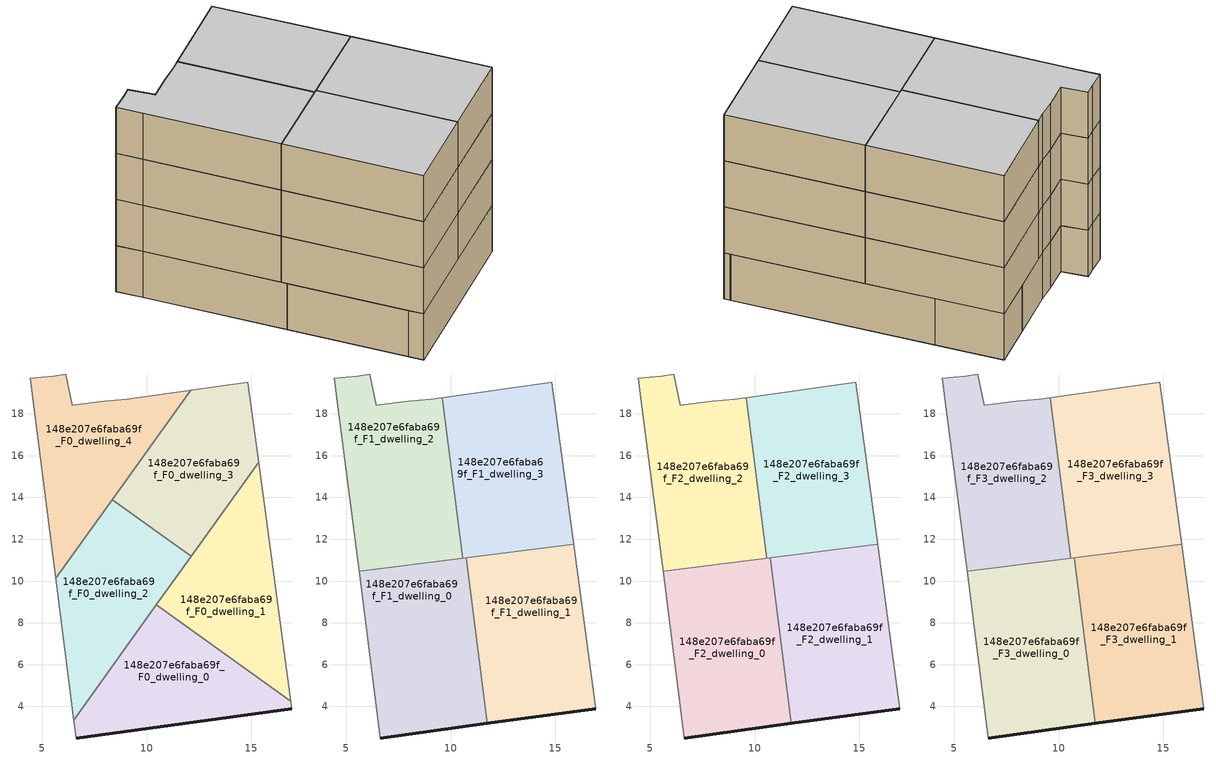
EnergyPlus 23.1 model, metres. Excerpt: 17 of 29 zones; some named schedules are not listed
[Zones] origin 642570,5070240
148e207e6faba69f_F0_dwelling_0
 floor ground (EU_floor_Construction): 16.94,3.89 16.89,4.25 10.46,8.86 6.52,3.35 6.63,2.49 z0
 wall outside (EU_wall_Construction): 16.94,3.89 6.63,2.49 z0:3
 wall to 148e207e6faba69f_F0_dwelling_1 (EU_wall_Construction): 10.46,8.86 16.89,4.25 z0:3
 wall adiabatic (EU_wall_Construction): 16.89,4.25 16.94,3.89 / 6.63,2.49 6.52,3.35 z0:3
 wall to 148e207e6faba69f_F0_dwelling_2 (EU_wall_Construction): 6.52,3.35 10.46,8.86 z0:3
148e207e6faba69f_F0_dwelling_1
 floor ground (EU_floor_Construction): 16.89,4.25 15.35,15.68 10.46,8.86 z0
 wall adiabatic (EU_wall_Construction): 15.35,15.68 16.89,4.25 z0:3
 wall to 148e207e6faba69f_F0_dwelling_3 (EU_wall_Construction): 12.13,11.18 15.35,15.68 z0:3
 wall to 148e207e6faba69f_F0_dwelling_2 (EU_wall_Construction): 10.46,8.86 12.13,11.18 z0:3
148e207e6faba69f_F0_dwelling_2
 floor ground (EU_floor_Construction): 6.52,3.35 12.13,11.18 8.35,13.89 5.66,10.13 z0
 wall to 148e207e6faba69f_F0_dwelling_3 (EU_wall_Construction): 8.35,13.89 12.13,11.18 z0:3
 wall adiabatic (EU_wall_Construction): 6.52,3.35 5.66,10.13 z0:3
 wall to 148e207e6faba69f_F0_dwelling_4 (EU_wall_Construction): 5.66,10.13 8.35,13.89 z0:3
148e207e6faba69f_F0_dwelling_3
 floor ground (EU_floor_Construction): 12.13,11.18 15.35,15.68 14.84,19.5 12.1,19.12 8.35,13.89 z0
 wall adiabatic (EU_wall_Construction): 12.1,19.12 14.84,19.5 15.35,15.68 z0:3
 wall to 148e207e6faba69f_F0_dwelling_4 (EU_wall_Construction): 8.35,13.89 12.1,19.12 z0:3
148e207e6faba69f_F0_dwelling_4
 floor ground (EU_floor_Construction): 5.66,10.13 12.1,19.12 9.04,18.7 7.94,18.6 6.43,18.4 6.13,19.91 5.53,19.8 4.43,19.7 4.63,18.2 z0
 wall adiabatic (EU_wall_Construction): 5.66,10.13 4.63,18.2 4.43,19.7 5.53,19.8 6.13,19.91 6.43,18.4 7.94,18.6 9.04,18.7 12.1,19.12 z0:3
148e207e6faba69f_F1_dwelling_0
 floor to 148e207e6faba69f_F0_dwelling_0 (EU_floor_Construction): 11.76,3.19 11.09,8.41 10.46,8.86 6.52,3.35 6.63,2.49 z3
 floor to 148e207e6faba69f_F0_dwelling_2 (EU_floor_Construction): 6.52,3.35 10.95,9.53 10.75,11.11 5.92,10.5 5.66,10.13 z3
 floor to 148e207e6faba69f_F0_dwelling_1 (EU_floor_Construction): 11.09,8.41 10.95,9.53 10.46,8.86 z3
 floor to 148e207e6faba69f_F0_dwelling_4 (EU_floor_Construction): 5.66,10.13 5.92,10.5 5.62,10.46 z3
 wall outside (EU_wall_Construction): 11.76,3.19 6.63,2.49 z3:6
 wall to 148e207e6faba69f_F1_dwelling_1 (EU_wall_Construction): 10.75,11.11 11.76,3.19 z3:6
 wall adiabatic (EU_wall_Construction): 6.63,2.49 5.62,10.46 z3:6
 wall to 148e207e6faba69f_F1_dwelling_2 (EU_wall_Construction): 5.62,10.46 10.57,11.09 z3:6
 wall to 148e207e6faba69f_F1_dwelling_3 (EU_wall_Construction): 10.57,11.09 10.75,11.11 z3:6
148e207e6faba69f_F1_dwelling_1
 floor to 148e207e6faba69f_F0_dwelling_1 (EU_floor_Construction): 16.89,4.25 15.88,11.77 12.22,11.3 10.95,9.53 11.09,8.41 z3
 floor to 148e207e6faba69f_F0_dwelling_0 (EU_floor_Construction): 16.94,3.89 16.89,4.25 11.09,8.41 11.76,3.19 z3
 floor to 148e207e6faba69f_F0_dwelling_2 (EU_floor_Construction): 10.95,9.53 12.13,11.18 12,11.27 10.75,11.11 z3
 floor to 148e207e6faba69f_F0_dwelling_3 (EU_floor_Construction): 12.13,11.18 12.22,11.3 12,11.27 z3
 wall outside (EU_wall_Construction): 16.94,3.89 11.76,3.19 z3:6
 wall adiabatic (EU_wall_Construction): 15.88,11.77 16.94,3.89 z3:6
 wall to 148e207e6faba69f_F1_dwelling_3 (EU_wall_Construction): 10.75,11.11 15.88,11.77 z3:6
148e207e6faba69f_F1_dwelling_2
 floor to 148e207e6faba69f_F0_dwelling_2 (EU_floor_Construction): 10.57,11.09 10.4,12.43 8.35,13.89 5.92,10.5 z3
 floor to 148e207e6faba69f_F0_dwelling_4 (EU_floor_Construction): 5.92,10.5 9.93,16.09 9.59,18.78 9.04,18.7 7.94,18.6 6.43,18.4 6.13,19.91 5.53,19.8 4.43,19.7 4.63,18.2 5.62,10.46 z3
 floor to 148e207e6faba69f_F0_dwelling_3 (EU_floor_Construction): 10.4,12.43 9.93,16.09 8.35,13.89 z3
 wall adiabatic (EU_wall_Construction): 5.62,10.46 4.63,18.2 4.43,19.7 5.53,19.8 6.13,19.91 6.43,18.4 7.94,18.6 9.04,18.7 9.58,18.78 z3:6
 wall to 148e207e6faba69f_F1_dwelling_3 (EU_wall_Construction): 9.58,18.78 10.57,11.09 z3:6
148e207e6faba69f_F1_dwelling_3
 floor to 148e207e6faba69f_F0_dwelling_3 (EU_floor_Construction): 12.22,11.3 15.35,15.68 14.84,19.5 12.1,19.12 9.93,16.09 10.4,12.43 12,11.27 z3
 floor to 148e207e6faba69f_F0_dwelling_1 (EU_floor_Construction): 15.88,11.77 15.35,15.68 12.22,11.3 z3
 floor to 148e207e6faba69f_F0_dwelling_4 (EU_floor_Construction): 9.93,16.09 12.1,19.12 9.59,18.78 z3
 floor to 148e207e6faba69f_F0_dwelling_2 (EU_floor_Construction): 12,11.27 10.4,12.43 10.57,11.09 z3
 wall adiabatic (EU_wall_Construction): 9.58,18.78 14.84,19.5 15.88,11.77 z3:6
148e207e6faba69f_F2_dwelling_0
 floor to 148e207e6faba69f_F1_dwelling_0 (EU_floor_Construction): 11.76,3.19 10.75,11.11 5.62,10.46 6.63,2.49 z6
 wall outside (EU_wall_Construction): 11.76,3.19 6.63,2.49 z6:9
 wall to 148e207e6faba69f_F2_dwelling_1 (EU_wall_Construction): 10.75,11.11 11.76,3.19 z6:9
 wall adiabatic (EU_wall_Construction): 6.63,2.49 5.62,10.46 z6:9
 wall to 148e207e6faba69f_F2_dwelling_2 (EU_wall_Construction): 5.62,10.46 10.57,11.09 z6:9
 wall to 148e207e6faba69f_F2_dwelling_3 (EU_wall_Construction): 10.57,11.09 10.75,11.11 z6:9
148e207e6faba69f_F2_dwelling_1
 floor to 148e207e6faba69f_F1_dwelling_1 (EU_floor_Construction): 16.94,3.89 15.88,11.77 10.75,11.11 11.76,3.19 z6
 wall outside (EU_wall_Construction): 16.94,3.89 11.76,3.19 z6:9
 wall adiabatic (EU_wall_Construction): 15.88,11.77 16.94,3.89 z6:9
 wall to 148e207e6faba69f_F2_dwelling_3 (EU_wall_Construction): 10.75,11.11 15.88,11.77 z6:9
148e207e6faba69f_F2_dwelling_2
 floor to 148e207e6faba69f_F1_dwelling_2 (EU_floor_Construction): 10.57,11.09 9.58,18.78 9.04,18.7 7.94,18.6 6.43,18.4 6.13,19.91 5.53,19.8 4.43,19.7 4.63,18.2 5.62,10.46 z6
 wall adiabatic (EU_wall_Construction): 5.62,10.46 4.63,18.2 4.43,19.7 5.53,19.8 6.13,19.91 6.43,18.4 7.94,18.6 9.04,18.7 9.58,18.78 z6:9
 wall to 148e207e6faba69f_F2_dwelling_3 (EU_wall_Construction): 9.58,18.78 10.57,11.09 z6:9
148e207e6faba69f_F2_dwelling_3
 floor to 148e207e6faba69f_F1_dwelling_3 (EU_floor_Construction): 15.88,11.77 14.84,19.5 9.58,18.78 10.57,11.09 z6
 wall adiabatic (EU_wall_Construction): 9.58,18.78 14.84,19.5 15.88,11.77 z6:9
148e207e6faba69f_F3_dwelling_0
 floor to 148e207e6faba69f_F2_dwelling_0 (EU_floor_Construction): 11.76,3.19 10.75,11.11 5.62,10.46 6.63,2.49 z9
 wall outside (EU_wall_Construction): 11.76,3.19 6.63,2.49 z9:12
 wall to 148e207e6faba69f_F3_dwelling_1 (EU_wall_Construction): 10.75,11.11 11.76,3.19 z9:12
 wall adiabatic (EU_wall_Construction): 6.63,2.49 5.62,10.46 z9:12
 wall to 148e207e6faba69f_F3_dwelling_2 (EU_wall_Construction): 5.62,10.46 10.57,11.09 z9:12
 wall to 148e207e6faba69f_F3_dwelling_3 (EU_wall_Construction): 10.57,11.09 10.75,11.11 z9:12
 ceiling to 148e207e6faba69f_F4_dwelling_0 (EU_floor_Construction): 10.75,11.11 11.76,3.19 6.63,2.49 5.62,10.46 z12
148e207e6faba69f_F3_dwelling_1
 floor to 148e207e6faba69f_F2_dwelling_1 (EU_floor_Construction): 16.94,3.89 15.88,11.77 10.75,11.11 11.76,3.19 z9
 wall outside (EU_wall_Construction): 16.94,3.89 11.76,3.19 z9:12
 wall adiabatic (EU_wall_Construction): 15.88,11.77 16.94,3.89 z9:12
 wall to 148e207e6faba69f_F3_dwelling_3 (EU_wall_Construction): 10.75,11.11 15.88,11.77 z9:12
 ceiling to 148e207e6faba69f_F4_dwelling_1 (EU_floor_Construction): 15.88,11.77 16.94,3.89 11.76,3.19 10.75,11.11 z12
148e207e6faba69f_F3_dwelling_2
 floor to 148e207e6faba69f_F2_dwelling_2 (EU_floor_Construction): 10.57,11.09 9.58,18.78 9.04,18.7 7.94,18.6 6.43,18.4 6.13,19.91 5.53,19.8 4.43,19.7 4.63,18.2 5.62,10.46 z9
 wall adiabatic (EU_wall_Construction): 5.62,10.46 4.63,18.2 4.43,19.7 5.53,19.8 6.13,19.91 6.43,18.4 7.94,18.6 9.04,18.7 9.58,18.78 z9:12
 wall to 148e207e6faba69f_F3_dwelling_3 (EU_wall_Construction): 9.58,18.78 10.57,11.09 z9:12
 ceiling to 148e207e6faba69f_F4_dwelling_2 (EU_floor_Construction): 9.58,18.78 10.57,11.09 5.62,10.46 4.63,18.2 4.43,19.7 5.53,19.8 6.13,19.91 6.43,18.4 7.94,18.6 9.04,18.7 z12
148e207e6faba69f_F3_dwelling_3
 floor to 148e207e6faba69f_F2_dwelling_3 (EU_floor_Construction): 15.88,11.77 14.84,19.5 9.58,18.78 10.57,11.09 z9
 wall adiabatic (EU_wall_Construction): 9.58,18.78 14.84,19.5 15.88,11.77 z9:12
 ceiling to 148e207e6faba69f_F4_dwelling_3 (EU_floor_Construction): 14.84,19.5 15.88,11.77 10.57,11.09 9.58,18.78 z12
[Building]
EU S2 Campaign: North Axis=0; Terrain=City; Solar Distribution=FullExterior
[Site:Location]
Lyon-Bron: Latitude=45.75; Longitude=5; Time Zone=1; Elevation=198
[SizingPeriod:WeatherFileDays]
AnnualSizingPeriod: Begin Month=1; Begin Day of Month=1; End Month=12; End Day of Month=31; Day of Week for Start Day=Monday; Use Weather File Daylight Saving Period=No; Use Weather File Rain and Snow Indicators=No
[MATERIAL]
EU_InternalMass_Material: Roughness=MediumRough; Thickness=0.1; Conductivity=1; Density=1800; Specific Heat=900; Thermal Absorptance=0.9; Solar Absorptance=0.7; Visible Absorptance=0.7
[MATERIAL:NOMASS] Roughness=MediumRough; Thermal Absorptance=0.9; Solar Absorptance=0.7; Visible Absorptance=0.7
Name | Thermal Resistance
EU_wall_NoMass | 0.776494
EU_floor_NoMass | 0.421597
[CONSTRUCTION]
EU_wall_Construction: EU_wall_NoMass
EU_floor_Construction: EU_floor_NoMass
EU_InternalMass_Construction: EU_InternalMass_Material
[ZONE] Type=1; Multiplier=1; Ceiling Height=autocalculate; Floor Area=autocalculate; Part of Total Floor Area=Yes
Name | Volume
148e207e6faba69f_F0_dwelling_0 | 99.468
148e207e6faba69f_F1_dwelling_0; 148e207e6faba69f_F2_dwelling_0; 148e207e6faba69f_F3_dwelling_0 | 124.337
148e207e6faba69f_F0_dwelling_1 | 99.4827
148e207e6faba69f_F1_dwelling_1; 148e207e6faba69f_F2_dwelling_1; 148e207e6faba69f_F3_dwelling_1 | 124.343
148e207e6faba69f_F0_dwelling_2 | 99.4592
148e207e6faba69f_F1_dwelling_2; 148e207e6faba69f_F2_dwelling_2; 148e207e6faba69f_F3_dwelling_2 | 124.356
148e207e6faba69f_F0_dwelling_3 | 99.46875
148e207e6faba69f_F1_dwelling_3; 148e207e6faba69f_F2_dwelling_3; 148e207e6faba69f_F3_dwelling_3 | 124.339
148e207e6faba69f_F0_dwelling_4 | 99.4768
[INTERNALMASS] Construction=EU_InternalMass_Construction
Name | Zone or ZoneList | Surface Area
148e207e6faba69f_F0_dwelling_0_EU_InternalMass | 148e207e6faba69f_F0_dwelling_0 | 33.1578
148e207e6faba69f_F0_dwelling_1_EU_InternalMass | 148e207e6faba69f_F0_dwelling_1 | 33.1584
148e207e6faba69f_F0_dwelling_2_EU_InternalMass | 148e207e6faba69f_F0_dwelling_2 | 33.1537
148e207e6faba69f_F0_dwelling_3_EU_InternalMass | 148e207e6faba69f_F0_dwelling_3 | 33.1565
148e207e6faba69f_F0_dwelling_4_EU_InternalMass | 148e207e6faba69f_F0_dwelling_4 | 33.1584
148e207e6faba69f_F1_dwelling_0_EU_InternalMass | 148e207e6faba69f_F1_dwelling_0 | 41.4441
148e207e6faba69f_F1_dwelling_1_EU_InternalMass | 148e207e6faba69f_F1_dwelling_1 | 41.4459
148e207e6faba69f_F1_dwelling_2_EU_InternalMass | 148e207e6faba69f_F1_dwelling_2 | 41.4496
148e207e6faba69f_F1_dwelling_3_EU_InternalMass | 148e207e6faba69f_F1_dwelling_3 | 41.4471
148e207e6faba69f_F2_dwelling_0_EU_InternalMass | 148e207e6faba69f_F2_dwelling_0 | 41.4441
148e207e6faba69f_F2_dwelling_1_EU_InternalMass | 148e207e6faba69f_F2_dwelling_1 | 41.4459
148e207e6faba69f_F2_dwelling_2_EU_InternalMass | 148e207e6faba69f_F2_dwelling_2 | 41.4496
148e207e6faba69f_F2_dwelling_3_EU_InternalMass | 148e207e6faba69f_F2_dwelling_3 | 41.4471
148e207e6faba69f_F3_dwelling_0_EU_InternalMass | 148e207e6faba69f_F3_dwelling_0 | 41.4441
148e207e6faba69f_F3_dwelling_1_EU_InternalMass | 148e207e6faba69f_F3_dwelling_1 | 41.4459
148e207e6faba69f_F3_dwelling_2_EU_InternalMass | 148e207e6faba69f_F3_dwelling_2 | 41.4496
148e207e6faba69f_F3_dwelling_3_EU_InternalMass | 148e207e6faba69f_F3_dwelling_3 | 41.4471
[OTHEREQUIPMENT] Fuel Type=Electricity; Design Level Calculation Method=Watts/Area; Power per Zone Floor Area=1; Fraction Latent=0; Fraction Radiant=0; Fraction Lost=0; Carbon Dioxide Generation Rate=0; EndUse Subcategory=EU_Step8_InternalGains
Name | Zone or ZoneList or Space or SpaceList | Schedule
EU_Step8_InternalGain_148e207e6faba69f_F0_dwelling_0_f000 | 148e207e6faba69f_F0_dwelling_0 | EU_Step8_GainSchedule_148e207e6faba69f_F0_dwelling_0_f000
EU_Step8_InternalGain_148e207e6faba69f_F0_dwelling_1_f000 | 148e207e6faba69f_F0_dwelling_1 | EU_Step8_GainSchedule_148e207e6faba69f_F0_dwelling_1_f000
EU_Step8_InternalGain_148e207e6faba69f_F0_dwelling_2_f000 | 148e207e6faba69f_F0_dwelling_2 | EU_Step8_GainSchedule_148e207e6faba69f_F0_dwelling_2_f000
EU_Step8_InternalGain_148e207e6faba69f_F0_dwelling_3_f000 | 148e207e6faba69f_F0_dwelling_3 | EU_Step8_GainSchedule_148e207e6faba69f_F0_dwelling_3_f000
EU_Step8_InternalGain_148e207e6faba69f_F0_dwelling_4_f000 | 148e207e6faba69f_F0_dwelling_4 | EU_Step8_GainSchedule_148e207e6faba69f_F0_dwelling_4_f000
EU_Step8_InternalGain_148e207e6faba69f_F1_dwelling_0_f000 | 148e207e6faba69f_F1_dwelling_0 | EU_Step8_GainSchedule_148e207e6faba69f_F1_dwelling_0_f000
EU_Step8_InternalGain_148e207e6faba69f_F1_dwelling_1_f000 | 148e207e6faba69f_F1_dwelling_1 | EU_Step8_GainSchedule_148e207e6faba69f_F1_dwelling_1_f000
EU_Step8_InternalGain_148e207e6faba69f_F1_dwelling_2_f000 | 148e207e6faba69f_F1_dwelling_2 | EU_Step8_GainSchedule_148e207e6faba69f_F1_dwelling_2_f000
EU_Step8_InternalGain_148e207e6faba69f_F1_dwelling_3_f000 | 148e207e6faba69f_F1_dwelling_3 | EU_Step8_GainSchedule_148e207e6faba69f_F1_dwelling_3_f000
EU_Step8_InternalGain_148e207e6faba69f_F2_dwelling_0_f000 | 148e207e6faba69f_F2_dwelling_0 | EU_Step8_GainSchedule_148e207e6faba69f_F2_dwelling_0_f000
EU_Step8_InternalGain_148e207e6faba69f_F2_dwelling_1_f000 | 148e207e6faba69f_F2_dwelling_1 | EU_Step8_GainSchedule_148e207e6faba69f_F2_dwelling_1_f000
EU_Step8_InternalGain_148e207e6faba69f_F2_dwelling_2_f000 | 148e207e6faba69f_F2_dwelling_2 | EU_Step8_GainSchedule_148e207e6faba69f_F2_dwelling_2_f000
EU_Step8_InternalGain_148e207e6faba69f_F2_dwelling_3_f000 | 148e207e6faba69f_F2_dwelling_3 | EU_Step8_GainSchedule_148e207e6faba69f_F2_dwelling_3_f000
EU_Step8_InternalGain_148e207e6faba69f_F3_dwelling_0_f000 | 148e207e6faba69f_F3_dwelling_0 | EU_Step8_GainSchedule_148e207e6faba69f_F3_dwelling_0_f000
EU_Step8_InternalGain_148e207e6faba69f_F3_dwelling_1_f000 | 148e207e6faba69f_F3_dwelling_1 | EU_Step8_GainSchedule_148e207e6faba69f_F3_dwelling_1_f000
EU_Step8_InternalGain_148e207e6faba69f_F3_dwelling_2_f000 | 148e207e6faba69f_F3_dwelling_2 | EU_Step8_GainSchedule_148e207e6faba69f_F3_dwelling_2_f000
EU_Step8_InternalGain_148e207e6faba69f_F3_dwelling_3_f000 | 148e207e6faba69f_F3_dwelling_3 | EU_Step8_GainSchedule_148e207e6faba69f_F3_dwelling_3_f000
[ZONEVENTILATION:DESIGNFLOWRATE] Schedule=EU_AlwaysOn; Design Flow Rate Calculation Method=AirChanges/Hour; Air Changes per Hour=0.693814; Ventilation Type=Natural; Fan Pressure Rise=0; Fan Total Efficiency=1; Constant Term Coefficient=1; Temperature Term Coefficient=0; Velocity Term Coefficient=0; Velocity Squared Term Coefficient=0; Minimum Indoor Temperature=-100; Maximum Indoor Temperature=100; Delta Temperature=-100; Minimum Outdoor Temperature=-100; Maximum Outdoor Temperature=100; Maximum Wind Speed=40
Name | Zone or ZoneList or Space or SpaceList
EU_ConstantAir_148e207e6faba69f_F0_dwelling_0 | 148e207e6faba69f_F0_dwelling_0
EU_ConstantAir_148e207e6faba69f_F0_dwelling_1 | 148e207e6faba69f_F0_dwelling_1
EU_ConstantAir_148e207e6faba69f_F0_dwelling_2 | 148e207e6faba69f_F0_dwelling_2
EU_ConstantAir_148e207e6faba69f_F0_dwelling_3 | 148e207e6faba69f_F0_dwelling_3
EU_ConstantAir_148e207e6faba69f_F0_dwelling_4 | 148e207e6faba69f_F0_dwelling_4
EU_ConstantAir_148e207e6faba69f_F1_dwelling_0 | 148e207e6faba69f_F1_dwelling_0
EU_ConstantAir_148e207e6faba69f_F1_dwelling_1 | 148e207e6faba69f_F1_dwelling_1
EU_ConstantAir_148e207e6faba69f_F1_dwelling_2 | 148e207e6faba69f_F1_dwelling_2
EU_ConstantAir_148e207e6faba69f_F1_dwelling_3 | 148e207e6faba69f_F1_dwelling_3
EU_ConstantAir_148e207e6faba69f_F2_dwelling_0 | 148e207e6faba69f_F2_dwelling_0
EU_ConstantAir_148e207e6faba69f_F2_dwelling_1 | 148e207e6faba69f_F2_dwelling_1
EU_ConstantAir_148e207e6faba69f_F2_dwelling_2 | 148e207e6faba69f_F2_dwelling_2
EU_ConstantAir_148e207e6faba69f_F2_dwelling_3 | 148e207e6faba69f_F2_dwelling_3
EU_ConstantAir_148e207e6faba69f_F3_dwelling_0 | 148e207e6faba69f_F3_dwelling_0
EU_ConstantAir_148e207e6faba69f_F3_dwelling_1 | 148e207e6faba69f_F3_dwelling_1
EU_ConstantAir_148e207e6faba69f_F3_dwelling_2 | 148e207e6faba69f_F3_dwelling_2
EU_ConstantAir_148e207e6faba69f_F3_dwelling_3 | 148e207e6faba69f_F3_dwelling_3
[HVACTEMPLATE:THERMOSTAT] Constant Heating Setpoint=20; Constant Cooling Setpoint=50
EU_HeatOnly_148e207e6faba69f_F0_dwelling_0; EU_HeatOnly_148e207e6faba69f_F0_dwelling_1; EU_HeatOnly_148e207e6faba69f_F0_dwelling_2; EU_HeatOnly_148e207e6faba69f_F0_dwelling_3; EU_HeatOnly_148e207e6faba69f_F0_dwelling_4; EU_HeatOnly_148e207e6faba69f_F1_dwelling_0; EU_HeatOnly_148e207e6faba69f_F1_dwelling_1; EU_HeatOnly_148e207e6faba69f_F1_dwelling_2; EU_HeatOnly_148e207e6faba69f_F1_dwelling_3; EU_HeatOnly_148e207e6faba69f_F2_dwelling_0; EU_HeatOnly_148e207e6faba69f_F2_dwelling_1; EU_HeatOnly_148e207e6faba69f_F2_dwelling_2; EU_HeatOnly_148e207e6faba69f_F2_dwelling_3; EU_HeatOnly_148e207e6faba69f_F3_dwelling_0; EU_HeatOnly_148e207e6faba69f_F3_dwelling_1; EU_HeatOnly_148e207e6faba69f_F3_dwelling_2; EU_HeatOnly_148e207e6faba69f_F3_dwelling_3; EU_HeatOnly_148e207e6faba69f_F4_dwelling_0; EU_HeatOnly_148e207e6faba69f_F4_dwelling_1; EU_HeatOnly_148e207e6faba69f_F4_dwelling_2; EU_HeatOnly_148e207e6faba69f_F4_dwelling_3; EU_HeatOnly_148e207e6faba69f_F5_dwelling_0; EU_HeatOnly_148e207e6faba69f_F5_dwelling_1; EU_HeatOnly_148e207e6faba69f_F5_dwelling_2; EU_HeatOnly_148e207e6faba69f_F5_dwelling_3; EU_HeatOnly_148e207e6faba69f_F6_dwelling_0; EU_HeatOnly_148e207e6faba69f_F6_dwelling_1; EU_HeatOnly_148e207e6faba69f_F6_dwelling_2; EU_HeatOnly_148e207e6faba69f_F6_dwelling_3
